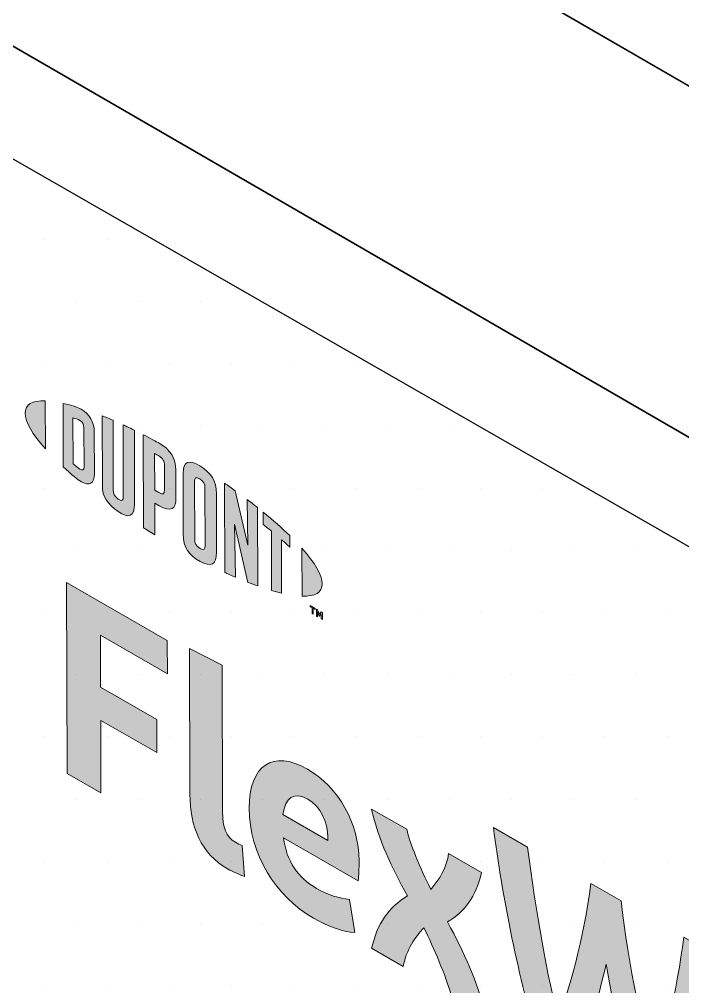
# Model space of a CAD drawing. Header units: inches. Extents: x -26 to 76, y -16 to 22.
# Drawn here: x 63.3679 to 63.5678, y 6.7787 to 7.0702 of the extents above; entities that cross this region are included whole.
import ezdxf

# ---------------------------------------------------------------- set-up
doc = ezdxf.new("R2010")
doc.units = ezdxf.units.IN
doc.header["$MEASUREMENT"] = 0
for name, color, linetype, lineweight in [('.ATI-HATCH', 7, 'Continuous', 0), ('G-ANNO-TTLB', 7, 'Continuous', 0), ('LOGOS', 7, 'Continuous', 0), ('T', 7, 'Continuous', 0), ('TYVEK', 7, 'Continuous', 0)]:
    doc.layers.add(name, color=color, linetype=linetype, lineweight=lineweight)

# ---------------------------------------------------------------- blocks, each defined once
blk = doc.blocks.new('Block_306')
at = {"layer": 'LOGOS', "true_color": 0x000000, "transparency": 33554687}
h = blk.add_hatch(color=18, dxfattribs=at)
h.dxf.hatch_style = 2
edge = h.paths.add_edge_path()
edge.add_spline(control_points=[(63.38227, 6.84297), (63.38227, 6.84297), (63.38213, 6.90048), (63.38213, 6.90048), (63.38213, 6.90048), (63.41248, 6.88306), (63.41248, 6.88306), (63.41248, 6.88306), (63.41251, 6.87303), (63.41251, 6.87303), (63.41251, 6.87303), (63.39234, 6.88461), (63.39234, 6.88461), (63.39234, 6.88461), (63.39238, 6.869), (63.39238, 6.869), (63.39238, 6.869), (63.40934, 6.85926), (63.40934, 6.85926), (63.40934, 6.85926), (63.40936, 6.84924), (63.40936, 6.84924), (63.40936, 6.84924), (63.3924, 6.85897), (63.3924, 6.85897), (63.3924, 6.85897), (63.39246, 6.83712), (63.39246, 6.83712), (63.39246, 6.83712), (63.38227, 6.84297), (63.38227, 6.84297)], knot_values=[0, 0, 0, 0, 1, 1, 1, 2, 2, 2, 3, 3, 3, 4, 4, 4, 5, 5, 5, 6, 6, 6, 7, 7, 7, 8, 8, 8, 9, 9, 9, 10, 10, 10, 10], degree=3, periodic=0)
h = blk.add_hatch(color=18, dxfattribs=at)
h.dxf.hatch_style = 2
edge = h.paths.add_edge_path()
edge.add_spline(control_points=[(63.42912, 6.83125), (63.42913, 6.82682), (63.43013, 6.82386), (63.43298, 6.82222), (63.43369, 6.82182), (63.4344, 6.82149), (63.43505, 6.82128), (63.43505, 6.82128), (63.43578, 6.81192), (63.43578, 6.81192), (63.43443, 6.81237), (63.43222, 6.81331), (63.43079, 6.81413), (63.4226, 6.81883), (63.41931, 6.82687), (63.41928, 6.83673), (63.41928, 6.83673), (63.41918, 6.88061), (63.41918, 6.88061), (63.41918, 6.88061), (63.42901, 6.87562), (63.42901, 6.87562), (63.42901, 6.87562), (63.42912, 6.83125), (63.42912, 6.83125)], knot_values=[0, 0, 0, 0, 1, 1, 1, 2, 2, 2, 3, 3, 3, 4, 4, 4, 5, 5, 5, 6, 6, 6, 7, 7, 7, 8, 8, 8, 8], degree=3, periodic=0)
h = blk.add_hatch(color=18, dxfattribs=at)
h.dxf.hatch_style = 2
edge = h.paths.add_edge_path()
edge.add_spline(control_points=[(63.44733, 6.83056), (63.44733, 6.83056), (63.46087, 6.82279), (63.46087, 6.82279), (63.46087, 6.82279), (63.46087, 6.82377), (63.46087, 6.82377), (63.46086, 6.82837), (63.45871, 6.83297), (63.45479, 6.83522), (63.45066, 6.83759), (63.44796, 6.83578), (63.44733, 6.83056)], knot_values=[0, 0, 0, 0, 1, 1, 1, 2, 2, 2, 3, 3, 3, 4, 4, 4, 4], degree=3, periodic=0)
edge = h.paths.add_edge_path()
edge.add_spline(control_points=[(63.46898, 6.79499), (63.46585, 6.79515), (63.46122, 6.79666), (63.45652, 6.79936), (63.44504, 6.80595), (63.43719, 6.81882), (63.43715, 6.83246), (63.43712, 6.84553), (63.4443, 6.85027), (63.45477, 6.84426), (63.4641, 6.8389), (63.47025, 6.82774), (63.47028, 6.81673), (63.47028, 6.81426), (63.47015, 6.81221), (63.47001, 6.81065), (63.47001, 6.81065), (63.44749, 6.82357), (63.44749, 6.82357), (63.44843, 6.81647), (63.45179, 6.81159), (63.45749, 6.80832), (63.46098, 6.80631), (63.46433, 6.80529), (63.46739, 6.80501), (63.46739, 6.80501), (63.46898, 6.79499), (63.46898, 6.79499)], knot_values=[0, 0, 0, 0, 1, 1, 1, 2, 2, 2, 3, 3, 3, 4, 4, 4, 5, 5, 5, 6, 6, 6, 7, 7, 7, 8, 8, 8, 9, 9, 9, 9], degree=3, periodic=0)
h = blk.add_hatch(color=18, dxfattribs=at)
h.dxf.hatch_style = 2
edge = h.paths.add_edge_path()
edge.add_spline(control_points=[(63.48482, 6.80608), (63.48003, 6.8149), (63.47624, 6.82274), (63.47401, 6.83223), (63.47401, 6.83223), (63.48463, 6.82613), (63.48463, 6.82613), (63.48556, 6.8219), (63.48871, 6.81451), (63.49186, 6.80803), (63.49448, 6.81104), (63.49675, 6.81458), (63.49724, 6.81889), (63.49724, 6.81889), (63.50721, 6.81316), (63.50721, 6.81316), (63.50538, 6.80568), (63.50226, 6.80148), (63.49693, 6.79823), (63.50208, 6.78863), (63.50558, 6.78087), (63.50853, 6.77048), (63.50853, 6.77048), (63.49791, 6.77658), (63.49791, 6.77658), (63.4964, 6.78204), (63.49283, 6.79025), (63.48982, 6.79648), (63.48712, 6.79352), (63.48457, 6.79006), (63.48359, 6.7848), (63.48359, 6.7848), (63.47404, 6.79028), (63.47404, 6.79028), (63.4758, 6.79781), (63.47913, 6.80245), (63.48482, 6.80608)], knot_values=[0, 0, 0, 0, 1, 1, 1, 2, 2, 2, 3, 3, 3, 4, 4, 4, 5, 5, 5, 6, 6, 6, 7, 7, 7, 8, 8, 8, 9, 9, 9, 10, 10, 10, 11, 11, 11, 12, 12, 12, 12], degree=3, periodic=0)
h = blk.add_hatch(color=18, dxfattribs=at)
h.dxf.hatch_style = 2
edge = h.paths.add_edge_path()
edge.add_spline(control_points=[(63.56817, 6.79368), (63.56817, 6.79368), (63.57857, 6.7877), (63.57857, 6.7877), (63.57591, 6.77011), (63.57126, 6.75022), (63.56524, 6.73792), (63.56524, 6.73792), (63.55406, 6.74434), (63.55406, 6.74434), (63.55054, 6.75662), (63.54738, 6.7705), (63.54471, 6.78548), (63.54203, 6.77356), (63.539, 6.76325), (63.53546, 6.75502), (63.53546, 6.75502), (63.52427, 6.76144), (63.52427, 6.76144), (63.51853, 6.78049), (63.51342, 6.80599), (63.51074, 6.82665), (63.51074, 6.82665), (63.52107, 6.82071), (63.52107, 6.82071), (63.52332, 6.80211), (63.52736, 6.78035), (63.5303, 6.76906), (63.53334, 6.77691), (63.53807, 6.79307), (63.54009, 6.80979), (63.54009, 6.80979), (63.54922, 6.80456), (63.54922, 6.80456), (63.5514, 6.78542), (63.55607, 6.76386), (63.55923, 6.75245), (63.56206, 6.76043), (63.56607, 6.77757), (63.56817, 6.79368)], knot_values=[0, 0, 0, 0, 1, 1, 1, 2, 2, 2, 3, 3, 3, 4, 4, 4, 5, 5, 5, 6, 6, 6, 7, 7, 7, 8, 8, 8, 9, 9, 9, 10, 10, 10, 11, 11, 11, 12, 12, 12, 13, 13, 13, 13], degree=3, periodic=0)
at = {"layer": 'LOGOS'}
for points, knots in [([(63.38227, 6.84297), (63.38227, 6.84297), (63.38213, 6.90048), (63.38213, 6.90048), (63.38213, 6.90048), (63.41248, 6.88306), (63.41248, 6.88306), (63.41248, 6.88306), (63.41251, 6.87303), (63.41251, 6.87303), (63.41251, 6.87303), (63.39234, 6.88461), (63.39234, 6.88461), (63.39234, 6.88461), (63.39238, 6.869), (63.39238, 6.869), (63.39238, 6.869), (63.40934, 6.85926), (63.40934, 6.85926), (63.40934, 6.85926), (63.40936, 6.84924), (63.40936, 6.84924), (63.40936, 6.84924), (63.3924, 6.85897), (63.3924, 6.85897), (63.3924, 6.85897), (63.39246, 6.83712), (63.39246, 6.83712), (63.39246, 6.83712), (63.38227, 6.84297), (63.38227, 6.84297)], [0, 0, 0, 0, 1, 1, 1, 2, 2, 2, 3, 3, 3, 4, 4, 4, 5, 5, 5, 6, 6, 6, 7, 7, 7, 8, 8, 8, 9, 9, 9, 10, 10, 10, 10]), ([(63.42912, 6.83125), (63.42913, 6.82682), (63.43013, 6.82386), (63.43298, 6.82222), (63.43369, 6.82182), (63.4344, 6.82149), (63.43505, 6.82128), (63.43505, 6.82128), (63.43578, 6.81192), (63.43578, 6.81192), (63.43443, 6.81237), (63.43222, 6.81331), (63.43079, 6.81413), (63.4226, 6.81883), (63.41931, 6.82687), (63.41928, 6.83673), (63.41928, 6.83673), (63.41918, 6.88061), (63.41918, 6.88061), (63.41918, 6.88061), (63.42901, 6.87562), (63.42901, 6.87562), (63.42901, 6.87562), (63.42912, 6.83125), (63.42912, 6.83125)], [0, 0, 0, 0, 1, 1, 1, 2, 2, 2, 3, 3, 3, 4, 4, 4, 5, 5, 5, 6, 6, 6, 7, 7, 7, 8, 8, 8, 8]), ([(63.46898, 6.79499), (63.46585, 6.79515), (63.46122, 6.79666), (63.45652, 6.79936), (63.44504, 6.80595), (63.43719, 6.81882), (63.43715, 6.83246), (63.43712, 6.84553), (63.4443, 6.85027), (63.45477, 6.84426), (63.4641, 6.8389), (63.47025, 6.82774), (63.47028, 6.81673), (63.47028, 6.81426), (63.47015, 6.81221), (63.47001, 6.81065), (63.47001, 6.81065), (63.44749, 6.82357), (63.44749, 6.82357), (63.44843, 6.81647), (63.45179, 6.81159), (63.45749, 6.80832), (63.46098, 6.80631), (63.46433, 6.80529), (63.46739, 6.80501), (63.46739, 6.80501), (63.46898, 6.79499), (63.46898, 6.79499)], [0, 0, 0, 0, 1, 1, 1, 2, 2, 2, 3, 3, 3, 4, 4, 4, 5, 5, 5, 6, 6, 6, 7, 7, 7, 8, 8, 8, 9, 9, 9, 9]), ([(63.44733, 6.83056), (63.44733, 6.83056), (63.46087, 6.82279), (63.46087, 6.82279), (63.46087, 6.82279), (63.46087, 6.82377), (63.46087, 6.82377), (63.46086, 6.82837), (63.45871, 6.83297), (63.45479, 6.83522), (63.45066, 6.83759), (63.44796, 6.83578), (63.44733, 6.83056)], [0, 0, 0, 0, 1, 1, 1, 2, 2, 2, 3, 3, 3, 4, 4, 4, 4]), ([(63.48482, 6.80608), (63.48003, 6.8149), (63.47624, 6.82274), (63.47401, 6.83223), (63.47401, 6.83223), (63.48463, 6.82613), (63.48463, 6.82613), (63.48556, 6.8219), (63.48871, 6.81451), (63.49186, 6.80803), (63.49448, 6.81104), (63.49675, 6.81458), (63.49724, 6.81889), (63.49724, 6.81889), (63.50721, 6.81316), (63.50721, 6.81316), (63.50538, 6.80568), (63.50226, 6.80148), (63.49693, 6.79823), (63.50208, 6.78863), (63.50558, 6.78087), (63.50853, 6.77048), (63.50853, 6.77048), (63.49791, 6.77658), (63.49791, 6.77658), (63.4964, 6.78204), (63.49283, 6.79025), (63.48982, 6.79648), (63.48712, 6.79352), (63.48457, 6.79006), (63.48359, 6.7848), (63.48359, 6.7848), (63.47404, 6.79028), (63.47404, 6.79028), (63.4758, 6.79781), (63.47913, 6.80245), (63.48482, 6.80608)], [0, 0, 0, 0, 1, 1, 1, 2, 2, 2, 3, 3, 3, 4, 4, 4, 5, 5, 5, 6, 6, 6, 7, 7, 7, 8, 8, 8, 9, 9, 9, 10, 10, 10, 11, 11, 11, 12, 12, 12, 12]), ([(63.56817, 6.79368), (63.56817, 6.79368), (63.57857, 6.7877), (63.57857, 6.7877), (63.57591, 6.77011), (63.57126, 6.75022), (63.56524, 6.73792), (63.56524, 6.73792), (63.55406, 6.74434), (63.55406, 6.74434), (63.55054, 6.75662), (63.54738, 6.7705), (63.54471, 6.78548), (63.54203, 6.77356), (63.539, 6.76325), (63.53546, 6.75502), (63.53546, 6.75502), (63.52427, 6.76144), (63.52427, 6.76144), (63.51853, 6.78049), (63.51342, 6.80599), (63.51074, 6.82665), (63.51074, 6.82665), (63.52107, 6.82071), (63.52107, 6.82071), (63.52332, 6.80211), (63.52736, 6.78035), (63.5303, 6.76906), (63.53334, 6.77691), (63.53807, 6.79307), (63.54009, 6.80979), (63.54009, 6.80979), (63.54922, 6.80456), (63.54922, 6.80456), (63.5514, 6.78542), (63.55607, 6.76386), (63.55923, 6.75245), (63.56206, 6.76043), (63.56607, 6.77757), (63.56817, 6.79368)], [0, 0, 0, 0, 1, 1, 1, 2, 2, 2, 3, 3, 3, 4, 4, 4, 5, 5, 5, 6, 6, 6, 7, 7, 7, 8, 8, 8, 9, 9, 9, 10, 10, 10, 11, 11, 11, 12, 12, 12, 13, 13, 13, 13])]:
    blk.add_open_spline(points, degree=3, knots=knots, dxfattribs=at)
blk = doc.blocks.new('Block_307')
at = {"layer": 'LOGOS', "true_color": 0x000000, "transparency": 33554687}
h = blk.add_hatch(color=18, dxfattribs=at)
h.dxf.hatch_style = 2
edge = h.paths.add_edge_path()
edge.add_spline(control_points=[(63.3696, 6.95157), (63.3696, 6.94892), (63.37183, 6.94517), (63.37572, 6.94081), (63.37572, 6.94081), (63.37569, 6.95525), (63.37569, 6.95525), (63.37181, 6.95537), (63.36959, 6.95419), (63.3696, 6.95157)], knot_values=[0, 0, 0, 0, 1, 1, 1, 2, 2, 2, 3, 3, 3, 3], degree=3, periodic=0)
h = blk.add_hatch(color=18, dxfattribs=at)
h.dxf.hatch_style = 2
edge = h.paths.add_edge_path()
edge.add_spline(control_points=[(63.38739, 6.93546), (63.38739, 6.93435), (63.38682, 6.93431), (63.38613, 6.93471), (63.38559, 6.93502), (63.38476, 6.93572), (63.38409, 6.93632), (63.38409, 6.93632), (63.38405, 6.95013), (63.38405, 6.95013), (63.38473, 6.94994), (63.38556, 6.94969), (63.38609, 6.94938), (63.38678, 6.94899), (63.38736, 6.94829), (63.38736, 6.94718), (63.38736, 6.94718), (63.38739, 6.93546), (63.38739, 6.93546)], knot_values=[0, 0, 0, 0, 1, 1, 1, 2, 2, 2, 3, 3, 3, 4, 4, 4, 5, 5, 5, 6, 6, 6, 6], degree=3, periodic=0)
edge = h.paths.add_edge_path()
edge.add_spline(control_points=[(63.38654, 6.95273), (63.38545, 6.95336), (63.38389, 6.95389), (63.38106, 6.9545), (63.38106, 6.9545), (63.3811, 6.93537), (63.3811, 6.93537), (63.3836, 6.93307), (63.3855, 6.93146), (63.38659, 6.93084), (63.38909, 6.92941), (63.39049, 6.93036), (63.39049, 6.93319), (63.39049, 6.93319), (63.39046, 6.9459), (63.39046, 6.9459), (63.39045, 6.94873), (63.38904, 6.9513), (63.38654, 6.95273)], knot_values=[0, 0, 0, 0, 1, 1, 1, 2, 2, 2, 3, 3, 3, 4, 4, 4, 5, 5, 5, 6, 6, 6, 6], degree=3, periodic=0)
h = blk.add_hatch(color=18, dxfattribs=at)
h.dxf.hatch_style = 2
edge = h.paths.add_edge_path()
edge.add_spline(control_points=[(63.3992, 6.92644), (63.39921, 6.92533), (63.39888, 6.92482), (63.39768, 6.92567), (63.3965, 6.92651), (63.39618, 6.92727), (63.39618, 6.92858), (63.39618, 6.92858), (63.39613, 6.94941), (63.39613, 6.94941), (63.39535, 6.94976), (63.39361, 6.95048), (63.39286, 6.95079), (63.39286, 6.95079), (63.39291, 6.92972), (63.39291, 6.92972), (63.39292, 6.92636), (63.39434, 6.92424), (63.39769, 6.92187), (63.40076, 6.91971), (63.40263, 6.92042), (63.40262, 6.92415), (63.40262, 6.92415), (63.40257, 6.9464), (63.40257, 6.9464), (63.40193, 6.94673), (63.39983, 6.94773), (63.39915, 6.94803), (63.39915, 6.94803), (63.3992, 6.92644), (63.3992, 6.92644)], knot_values=[0, 0, 0, 0, 1, 1, 1, 2, 2, 2, 3, 3, 3, 4, 4, 4, 5, 5, 5, 6, 6, 6, 7, 7, 7, 8, 8, 8, 9, 9, 9, 10, 10, 10, 10], degree=3, periodic=0)
h = blk.add_hatch(color=18, dxfattribs=at)
h.dxf.hatch_style = 2
edge = h.paths.add_edge_path()
edge.add_spline(control_points=[(63.41163, 6.92844), (63.41163, 6.92723), (63.41127, 6.92683), (63.40988, 6.92763), (63.40988, 6.92763), (63.40868, 6.92831), (63.40868, 6.92831), (63.40868, 6.92831), (63.40866, 6.93937), (63.40866, 6.93937), (63.40919, 6.9391), (63.40947, 6.93894), (63.4098, 6.93876), (63.4113, 6.9379), (63.41161, 6.93706), (63.41161, 6.93583), (63.41161, 6.93583), (63.41163, 6.92844), (63.41163, 6.92844)], knot_values=[0, 0, 0, 0, 1, 1, 1, 2, 2, 2, 3, 3, 3, 4, 4, 4, 5, 5, 5, 6, 6, 6, 6], degree=3, periodic=0)
edge = h.paths.add_edge_path()
edge.add_spline(control_points=[(63.40998, 6.94256), (63.40939, 6.9429), (63.40722, 6.94406), (63.40523, 6.94506), (63.40523, 6.94506), (63.4053, 6.91703), (63.4053, 6.91703), (63.40598, 6.9166), (63.40776, 6.91547), (63.40872, 6.91489), (63.40872, 6.91489), (63.40869, 6.92441), (63.40869, 6.92441), (63.40869, 6.92441), (63.41003, 6.92365), (63.41003, 6.92365), (63.41361, 6.92161), (63.41509, 6.9226), (63.41508, 6.92616), (63.41508, 6.92616), (63.41506, 6.93442), (63.41506, 6.93442), (63.41505, 6.93791), (63.41338, 6.94061), (63.40998, 6.94256)], knot_values=[0, 0, 0, 0, 1, 1, 1, 2, 2, 2, 3, 3, 3, 4, 4, 4, 5, 5, 5, 6, 6, 6, 7, 7, 7, 8, 8, 8, 8], degree=3, periodic=0)
h = blk.add_hatch(color=18, dxfattribs=at)
h.dxf.hatch_style = 2
edge = h.paths.add_edge_path()
edge.add_spline(control_points=[(63.42386, 6.91165), (63.42386, 6.91054), (63.42354, 6.91015), (63.42233, 6.9108), (63.42109, 6.91148), (63.42075, 6.91228), (63.42074, 6.91343), (63.42074, 6.91343), (63.4207, 6.93091), (63.4207, 6.93091), (63.4207, 6.93206), (63.42103, 6.9325), (63.42228, 6.93174), (63.42349, 6.93101), (63.42381, 6.93023), (63.42381, 6.92912), (63.42381, 6.92912), (63.42386, 6.91165), (63.42386, 6.91165)], knot_values=[0, 0, 0, 0, 1, 1, 1, 2, 2, 2, 3, 3, 3, 4, 4, 4, 5, 5, 5, 6, 6, 6, 6], degree=3, periodic=0)
edge = h.paths.add_edge_path()
edge.add_spline(control_points=[(63.42227, 6.93566), (63.4191, 6.93765), (63.41722, 6.93712), (63.41723, 6.93343), (63.41723, 6.93343), (63.41728, 6.9151), (63.41728, 6.9151), (63.41729, 6.9112), (63.419, 6.90862), (63.42234, 6.90686), (63.42561, 6.90515), (63.42732, 6.9056), (63.42731, 6.90975), (63.42731, 6.90975), (63.42726, 6.92725), (63.42726, 6.92725), (63.42725, 6.9312), (63.42571, 6.93349), (63.42227, 6.93566)], knot_values=[0, 0, 0, 0, 1, 1, 1, 2, 2, 2, 3, 3, 3, 4, 4, 4, 5, 5, 5, 6, 6, 6, 6], degree=3, periodic=0)
h = blk.add_hatch(color=18, dxfattribs=at)
h.dxf.hatch_style = 2
edge = h.paths.add_edge_path()
edge.add_spline(control_points=[(63.43677, 6.91175), (63.43677, 6.91175), (63.43294, 6.92817), (63.43294, 6.92817), (63.43191, 6.92892), (63.43067, 6.92979), (63.42971, 6.93045), (63.42971, 6.93045), (63.42977, 6.90355), (63.42977, 6.90355), (63.43045, 6.90323), (63.43217, 6.90247), (63.43306, 6.90209), (63.43306, 6.90209), (63.43275, 6.9181), (63.43275, 6.9181), (63.43275, 6.9181), (63.43679, 6.90056), (63.43679, 6.90056), (63.43765, 6.90023), (63.43889, 6.89977), (63.43971, 6.89948), (63.43971, 6.89948), (63.43965, 6.92311), (63.43965, 6.92311), (63.4388, 6.9238), (63.43725, 6.92499), (63.4365, 6.92555), (63.4365, 6.92555), (63.43677, 6.91175), (63.43677, 6.91175)], knot_values=[0, 0, 0, 0, 1, 1, 1, 2, 2, 2, 3, 3, 3, 4, 4, 4, 5, 5, 5, 6, 6, 6, 7, 7, 7, 8, 8, 8, 9, 9, 9, 10, 10, 10, 10], degree=3, periodic=0)
h = blk.add_hatch(color=18, dxfattribs=at)
h.dxf.hatch_style = 2
edge = h.paths.add_edge_path()
edge.add_spline(control_points=[(63.44135, 6.91801), (63.4422, 6.91735), (63.44303, 6.91668), (63.44384, 6.91601), (63.44384, 6.91601), (63.44389, 6.89812), (63.44389, 6.89812), (63.44463, 6.89789), (63.44602, 6.89751), (63.44694, 6.8973), (63.44694, 6.8973), (63.4469, 6.9134), (63.4469, 6.9134), (63.44779, 6.91263), (63.44863, 6.91188), (63.44939, 6.91119), (63.44939, 6.91119), (63.44939, 6.91464), (63.44939, 6.91464), (63.44697, 6.917), (63.44437, 6.91928), (63.44134, 6.92175), (63.44134, 6.92175), (63.44135, 6.91801), (63.44135, 6.91801)], knot_values=[0, 0, 0, 0, 1, 1, 1, 2, 2, 2, 3, 3, 3, 4, 4, 4, 5, 5, 5, 6, 6, 6, 7, 7, 7, 8, 8, 8, 8], degree=3, periodic=0)
h = blk.add_hatch(color=18, dxfattribs=at)
h.dxf.hatch_style = 2
edge = h.paths.add_edge_path()
edge.add_spline(control_points=[(63.45919, 6.90013), (63.4592, 6.89748), (63.45698, 6.89629), (63.4531, 6.89639), (63.4531, 6.89639), (63.45306, 6.91084), (63.45306, 6.91084), (63.45695, 6.90649), (63.45919, 6.90275), (63.45919, 6.90013)], knot_values=[0, 0, 0, 0, 1, 1, 1, 2, 2, 2, 3, 3, 3, 3], degree=3, periodic=0)
h = blk.add_hatch(color=18, dxfattribs=at)
h.dxf.hatch_style = 2
edge = h.paths.add_edge_path()
edge.add_spline(control_points=[(63.4574, 6.89248), (63.4574, 6.89248), (63.45777, 6.89227), (63.45777, 6.89227), (63.45777, 6.89227), (63.45831, 6.89097), (63.45831, 6.89097), (63.45831, 6.89097), (63.45886, 6.89164), (63.45886, 6.89164), (63.45886, 6.89164), (63.45921, 6.89144), (63.45921, 6.89144), (63.45921, 6.89144), (63.45922, 6.88936), (63.45922, 6.88936), (63.45922, 6.88936), (63.45889, 6.88955), (63.45889, 6.88955), (63.45889, 6.88955), (63.45888, 6.89103), (63.45888, 6.89103), (63.45888, 6.89103), (63.45833, 6.89035), (63.45833, 6.89035), (63.45833, 6.89035), (63.45829, 6.89037), (63.45829, 6.89037), (63.45829, 6.89037), (63.45773, 6.89169), (63.45773, 6.89169), (63.45773, 6.89169), (63.45774, 6.89021), (63.45774, 6.89021), (63.45774, 6.89021), (63.4574, 6.8904), (63.4574, 6.8904), (63.4574, 6.8904), (63.4574, 6.89248), (63.4574, 6.89248)], knot_values=[0, 0, 0, 0, 1, 1, 1, 2, 2, 2, 3, 3, 3, 4, 4, 4, 5, 5, 5, 6, 6, 6, 7, 7, 7, 8, 8, 8, 9, 9, 9, 10, 10, 10, 11, 11, 11, 12, 12, 12, 13, 13, 13, 13], degree=3, periodic=0)
edge = h.paths.add_edge_path()
edge.add_spline(control_points=[(63.45611, 6.89286), (63.45611, 6.89286), (63.45555, 6.89318), (63.45555, 6.89318), (63.45555, 6.89318), (63.45555, 6.89354), (63.45555, 6.89354), (63.45555, 6.89354), (63.45701, 6.8927), (63.45701, 6.8927), (63.45701, 6.8927), (63.45701, 6.89234), (63.45701, 6.89234), (63.45701, 6.89234), (63.45646, 6.89266), (63.45646, 6.89266), (63.45646, 6.89266), (63.45646, 6.89094), (63.45646, 6.89094), (63.45646, 6.89094), (63.45611, 6.89114), (63.45611, 6.89114), (63.45611, 6.89114), (63.45611, 6.89286), (63.45611, 6.89286)], knot_values=[0, 0, 0, 0, 1, 1, 1, 2, 2, 2, 3, 3, 3, 4, 4, 4, 5, 5, 5, 6, 6, 6, 7, 7, 7, 8, 8, 8, 8], degree=3, periodic=0)
at = {"layer": 'LOGOS'}
for points, knots in [([(63.3696, 6.95157), (63.3696, 6.94892), (63.37183, 6.94517), (63.37572, 6.94081), (63.37572, 6.94081), (63.37569, 6.95525), (63.37569, 6.95525), (63.37181, 6.95537), (63.36959, 6.95419), (63.3696, 6.95157)], [0, 0, 0, 0, 1, 1, 1, 2, 2, 2, 3, 3, 3, 3]), ([(63.38654, 6.95273), (63.38545, 6.95336), (63.38389, 6.95389), (63.38106, 6.9545), (63.38106, 6.9545), (63.3811, 6.93537), (63.3811, 6.93537), (63.3836, 6.93307), (63.3855, 6.93146), (63.38659, 6.93084), (63.38909, 6.92941), (63.39049, 6.93036), (63.39049, 6.93319), (63.39049, 6.93319), (63.39046, 6.9459), (63.39046, 6.9459), (63.39045, 6.94873), (63.38904, 6.9513), (63.38654, 6.95273)], [0, 0, 0, 0, 1, 1, 1, 2, 2, 2, 3, 3, 3, 4, 4, 4, 5, 5, 5, 6, 6, 6, 6]), ([(63.38739, 6.93546), (63.38739, 6.93435), (63.38682, 6.93431), (63.38613, 6.93471), (63.38559, 6.93502), (63.38476, 6.93572), (63.38409, 6.93632), (63.38409, 6.93632), (63.38405, 6.95013), (63.38405, 6.95013), (63.38473, 6.94994), (63.38556, 6.94969), (63.38609, 6.94938), (63.38678, 6.94899), (63.38736, 6.94829), (63.38736, 6.94718), (63.38736, 6.94718), (63.38739, 6.93546), (63.38739, 6.93546)], [0, 0, 0, 0, 1, 1, 1, 2, 2, 2, 3, 3, 3, 4, 4, 4, 5, 5, 5, 6, 6, 6, 6]), ([(63.3992, 6.92644), (63.39921, 6.92533), (63.39888, 6.92482), (63.39768, 6.92567), (63.3965, 6.92651), (63.39618, 6.92727), (63.39618, 6.92858), (63.39618, 6.92858), (63.39613, 6.94941), (63.39613, 6.94941), (63.39535, 6.94976), (63.39361, 6.95048), (63.39286, 6.95079), (63.39286, 6.95079), (63.39291, 6.92972), (63.39291, 6.92972), (63.39292, 6.92636), (63.39434, 6.92424), (63.39769, 6.92187), (63.40076, 6.91971), (63.40263, 6.92042), (63.40262, 6.92415), (63.40262, 6.92415), (63.40257, 6.9464), (63.40257, 6.9464), (63.40193, 6.94673), (63.39983, 6.94773), (63.39915, 6.94803), (63.39915, 6.94803), (63.3992, 6.92644), (63.3992, 6.92644)], [0, 0, 0, 0, 1, 1, 1, 2, 2, 2, 3, 3, 3, 4, 4, 4, 5, 5, 5, 6, 6, 6, 7, 7, 7, 8, 8, 8, 9, 9, 9, 10, 10, 10, 10]), ([(63.40998, 6.94256), (63.40939, 6.9429), (63.40722, 6.94406), (63.40523, 6.94506), (63.40523, 6.94506), (63.4053, 6.91703), (63.4053, 6.91703), (63.40598, 6.9166), (63.40776, 6.91547), (63.40872, 6.91489), (63.40872, 6.91489), (63.40869, 6.92441), (63.40869, 6.92441), (63.40869, 6.92441), (63.41003, 6.92365), (63.41003, 6.92365), (63.41361, 6.92161), (63.41509, 6.9226), (63.41508, 6.92616), (63.41508, 6.92616), (63.41506, 6.93442), (63.41506, 6.93442), (63.41505, 6.93791), (63.41338, 6.94061), (63.40998, 6.94256)], [0, 0, 0, 0, 1, 1, 1, 2, 2, 2, 3, 3, 3, 4, 4, 4, 5, 5, 5, 6, 6, 6, 7, 7, 7, 8, 8, 8, 8]), ([(63.41163, 6.92844), (63.41163, 6.92723), (63.41127, 6.92683), (63.40988, 6.92763), (63.40988, 6.92763), (63.40868, 6.92831), (63.40868, 6.92831), (63.40868, 6.92831), (63.40866, 6.93937), (63.40866, 6.93937), (63.40919, 6.9391), (63.40947, 6.93894), (63.4098, 6.93876), (63.4113, 6.9379), (63.41161, 6.93706), (63.41161, 6.93583), (63.41161, 6.93583), (63.41163, 6.92844), (63.41163, 6.92844)], [0, 0, 0, 0, 1, 1, 1, 2, 2, 2, 3, 3, 3, 4, 4, 4, 5, 5, 5, 6, 6, 6, 6]), ([(63.42227, 6.93566), (63.4191, 6.93765), (63.41722, 6.93712), (63.41723, 6.93343), (63.41723, 6.93343), (63.41728, 6.9151), (63.41728, 6.9151), (63.41729, 6.9112), (63.419, 6.90862), (63.42234, 6.90686), (63.42561, 6.90515), (63.42732, 6.9056), (63.42731, 6.90975), (63.42731, 6.90975), (63.42726, 6.92725), (63.42726, 6.92725), (63.42725, 6.9312), (63.42571, 6.93349), (63.42227, 6.93566)], [0, 0, 0, 0, 1, 1, 1, 2, 2, 2, 3, 3, 3, 4, 4, 4, 5, 5, 5, 6, 6, 6, 6]), ([(63.42386, 6.91165), (63.42386, 6.91054), (63.42354, 6.91015), (63.42233, 6.9108), (63.42109, 6.91148), (63.42075, 6.91228), (63.42074, 6.91343), (63.42074, 6.91343), (63.4207, 6.93091), (63.4207, 6.93091), (63.4207, 6.93206), (63.42103, 6.9325), (63.42228, 6.93174), (63.42349, 6.93101), (63.42381, 6.93023), (63.42381, 6.92912), (63.42381, 6.92912), (63.42386, 6.91165), (63.42386, 6.91165)], [0, 0, 0, 0, 1, 1, 1, 2, 2, 2, 3, 3, 3, 4, 4, 4, 5, 5, 5, 6, 6, 6, 6]), ([(63.43677, 6.91175), (63.43677, 6.91175), (63.43294, 6.92817), (63.43294, 6.92817), (63.43191, 6.92892), (63.43067, 6.92979), (63.42971, 6.93045), (63.42971, 6.93045), (63.42977, 6.90355), (63.42977, 6.90355), (63.43045, 6.90323), (63.43217, 6.90247), (63.43306, 6.90209), (63.43306, 6.90209), (63.43275, 6.9181), (63.43275, 6.9181), (63.43275, 6.9181), (63.43679, 6.90056), (63.43679, 6.90056), (63.43765, 6.90023), (63.43889, 6.89977), (63.43971, 6.89948), (63.43971, 6.89948), (63.43965, 6.92311), (63.43965, 6.92311), (63.4388, 6.9238), (63.43725, 6.92499), (63.4365, 6.92555), (63.4365, 6.92555), (63.43677, 6.91175), (63.43677, 6.91175)], [0, 0, 0, 0, 1, 1, 1, 2, 2, 2, 3, 3, 3, 4, 4, 4, 5, 5, 5, 6, 6, 6, 7, 7, 7, 8, 8, 8, 9, 9, 9, 10, 10, 10, 10]), ([(63.44135, 6.91801), (63.4422, 6.91735), (63.44303, 6.91668), (63.44384, 6.91601), (63.44384, 6.91601), (63.44389, 6.89812), (63.44389, 6.89812), (63.44463, 6.89789), (63.44602, 6.89751), (63.44694, 6.8973), (63.44694, 6.8973), (63.4469, 6.9134), (63.4469, 6.9134), (63.44779, 6.91263), (63.44863, 6.91188), (63.44939, 6.91119), (63.44939, 6.91119), (63.44939, 6.91464), (63.44939, 6.91464), (63.44697, 6.917), (63.44437, 6.91928), (63.44134, 6.92175), (63.44134, 6.92175), (63.44135, 6.91801), (63.44135, 6.91801)], [0, 0, 0, 0, 1, 1, 1, 2, 2, 2, 3, 3, 3, 4, 4, 4, 5, 5, 5, 6, 6, 6, 7, 7, 7, 8, 8, 8, 8]), ([(63.45919, 6.90013), (63.4592, 6.89748), (63.45698, 6.89629), (63.4531, 6.89639), (63.4531, 6.89639), (63.45306, 6.91084), (63.45306, 6.91084), (63.45695, 6.90649), (63.45919, 6.90275), (63.45919, 6.90013)], [0, 0, 0, 0, 1, 1, 1, 2, 2, 2, 3, 3, 3, 3]), ([(63.45611, 6.89286), (63.45611, 6.89286), (63.45555, 6.89318), (63.45555, 6.89318), (63.45555, 6.89318), (63.45555, 6.89354), (63.45555, 6.89354), (63.45555, 6.89354), (63.45701, 6.8927), (63.45701, 6.8927), (63.45701, 6.8927), (63.45701, 6.89234), (63.45701, 6.89234), (63.45701, 6.89234), (63.45646, 6.89266), (63.45646, 6.89266), (63.45646, 6.89266), (63.45646, 6.89094), (63.45646, 6.89094), (63.45646, 6.89094), (63.45611, 6.89114), (63.45611, 6.89114), (63.45611, 6.89114), (63.45611, 6.89286), (63.45611, 6.89286)], [0, 0, 0, 0, 1, 1, 1, 2, 2, 2, 3, 3, 3, 4, 4, 4, 5, 5, 5, 6, 6, 6, 7, 7, 7, 8, 8, 8, 8]), ([(63.4574, 6.89248), (63.4574, 6.89248), (63.45777, 6.89227), (63.45777, 6.89227), (63.45777, 6.89227), (63.45831, 6.89097), (63.45831, 6.89097), (63.45831, 6.89097), (63.45886, 6.89164), (63.45886, 6.89164), (63.45886, 6.89164), (63.45921, 6.89144), (63.45921, 6.89144), (63.45921, 6.89144), (63.45922, 6.88936), (63.45922, 6.88936), (63.45922, 6.88936), (63.45889, 6.88955), (63.45889, 6.88955), (63.45889, 6.88955), (63.45888, 6.89103), (63.45888, 6.89103), (63.45888, 6.89103), (63.45833, 6.89035), (63.45833, 6.89035), (63.45833, 6.89035), (63.45829, 6.89037), (63.45829, 6.89037), (63.45829, 6.89037), (63.45773, 6.89169), (63.45773, 6.89169), (63.45773, 6.89169), (63.45774, 6.89021), (63.45774, 6.89021), (63.45774, 6.89021), (63.4574, 6.8904), (63.4574, 6.8904), (63.4574, 6.8904), (63.4574, 6.89248), (63.4574, 6.89248)], [0, 0, 0, 0, 1, 1, 1, 2, 2, 2, 3, 3, 3, 4, 4, 4, 5, 5, 5, 6, 6, 6, 7, 7, 7, 8, 8, 8, 9, 9, 9, 10, 10, 10, 11, 11, 11, 12, 12, 12, 13, 13, 13, 13])]:
    blk.add_open_spline(points, degree=3, knots=knots, dxfattribs=at)
blk = doc.blocks.new('Block_305')
at = {"layer": 'LOGOS'}
for name in ['Block_307', 'Block_306']:
    blk.add_blockref(name, (0, 0), dxfattribs=at)
blk = doc.blocks.new('Block_342')
at = {"layer": '.ATI-HATCH'}
blk.add_lwpolyline([(63.3434, 7.04103), (63.3434, 6.77848), (64.49111, 6.11455), (64.49111, 6.38302)], close=True, dxfattribs=at)
at = {"layer": '.ATI-HATCH', "color": 8, "lineweight": 0, "true_color": 0x808080}
for points in [[(63.37555, 7.00402), (63.37555, 7.00402), (63.37555, 7.00402), (63.37555, 7.00402)], [(63.39431, 7.00402), (63.39431, 7.00402), (63.39431, 7.00402), (63.39431, 7.00402)], [(63.38493, 6.98526), (63.38493, 6.98526), (63.38493, 6.98526), (63.38493, 6.98526)], [(63.40369, 6.98526), (63.40369, 6.98526), (63.40369, 6.98526), (63.40369, 6.98526)], [(63.42244, 6.98526), (63.42244, 6.98526), (63.42244, 6.98526), (63.42244, 6.98526)], [(63.37555, 6.96651), (63.37555, 6.96651), (63.37555, 6.96651), (63.37555, 6.96651)], [(63.39431, 6.96651), (63.39431, 6.96651), (63.39431, 6.96651), (63.39431, 6.96651)], [(63.41306, 6.96651), (63.41306, 6.96651), (63.41306, 6.96651), (63.41306, 6.96651)], [(63.43182, 6.96651), (63.43182, 6.96651), (63.43182, 6.96651), (63.43182, 6.96651)], [(63.45058, 6.96651), (63.45058, 6.96651), (63.45058, 6.96651), (63.45058, 6.96651)], [(63.46933, 6.96651), (63.46933, 6.96651), (63.46933, 6.96651), (63.46933, 6.96651)], [(63.38493, 6.94775), (63.38493, 6.94775), (63.38493, 6.94775), (63.38493, 6.94775)], [(63.40369, 6.94775), (63.40369, 6.94775), (63.40369, 6.94775), (63.40369, 6.94775)], [(63.42244, 6.94775), (63.42244, 6.94775), (63.42244, 6.94775), (63.42244, 6.94775)], [(63.4412, 6.94775), (63.4412, 6.94775), (63.4412, 6.94775), (63.4412, 6.94775)], [(63.45995, 6.94775), (63.45995, 6.94775), (63.45995, 6.94775), (63.45995, 6.94775)], [(63.47871, 6.94775), (63.47871, 6.94775), (63.47871, 6.94775), (63.47871, 6.94775)], [(63.49746, 6.94775), (63.49746, 6.94775), (63.49746, 6.94775), (63.49746, 6.94775)], [(63.37555, 6.92899), (63.37555, 6.92899), (63.37555, 6.92899), (63.37555, 6.92899)], [(63.39431, 6.92899), (63.39431, 6.92899), (63.39431, 6.92899), (63.39431, 6.92899)], [(63.41306, 6.92899), (63.41306, 6.92899), (63.41306, 6.92899), (63.41306, 6.92899)], [(63.43182, 6.92899), (63.43182, 6.92899), (63.43182, 6.92899), (63.43182, 6.92899)], [(63.45058, 6.92899), (63.45058, 6.92899), (63.45058, 6.92899), (63.45058, 6.92899)], [(63.46933, 6.92899), (63.46933, 6.92899), (63.46933, 6.92899), (63.46933, 6.92899)], [(63.48809, 6.92899), (63.48809, 6.92899), (63.48809, 6.92899), (63.48809, 6.92899)], [(63.50684, 6.92899), (63.50684, 6.92899), (63.50684, 6.92899), (63.50684, 6.92899)], [(63.5256, 6.92899), (63.5256, 6.92899), (63.5256, 6.92899), (63.5256, 6.92899)], [(63.38493, 6.91024), (63.38493, 6.91024), (63.38493, 6.91024), (63.38493, 6.91024)], [(63.40369, 6.91024), (63.40369, 6.91024), (63.40369, 6.91024), (63.40369, 6.91024)], [(63.42244, 6.91024), (63.42244, 6.91024), (63.42244, 6.91024), (63.42244, 6.91024)], [(63.4412, 6.91024), (63.4412, 6.91024), (63.4412, 6.91024), (63.4412, 6.91024)], [(63.45995, 6.91024), (63.45995, 6.91024), (63.45995, 6.91024), (63.45995, 6.91024)], [(63.47871, 6.91024), (63.47871, 6.91024), (63.47871, 6.91024), (63.47871, 6.91024)], [(63.49746, 6.91024), (63.49746, 6.91024), (63.49746, 6.91024), (63.49746, 6.91024)], [(63.51622, 6.91024), (63.51622, 6.91024), (63.51622, 6.91024), (63.51622, 6.91024)], [(63.53498, 6.91024), (63.53498, 6.91024), (63.53498, 6.91024), (63.53498, 6.91024)], [(63.55373, 6.91024), (63.55373, 6.91024), (63.55373, 6.91024), (63.55373, 6.91024)], [(63.37555, 6.89148), (63.37555, 6.89148), (63.37555, 6.89148), (63.37555, 6.89148)], [(63.39431, 6.89148), (63.39431, 6.89148), (63.39431, 6.89148), (63.39431, 6.89148)], [(63.41306, 6.89148), (63.41306, 6.89148), (63.41306, 6.89148), (63.41306, 6.89148)], [(63.43182, 6.89148), (63.43182, 6.89148), (63.43182, 6.89148), (63.43182, 6.89148)], [(63.45058, 6.89148), (63.45058, 6.89148), (63.45058, 6.89148), (63.45058, 6.89148)], [(63.46933, 6.89148), (63.46933, 6.89148), (63.46933, 6.89148), (63.46933, 6.89148)], [(63.48809, 6.89148), (63.48809, 6.89148), (63.48809, 6.89148), (63.48809, 6.89148)], [(63.50684, 6.89148), (63.50684, 6.89148), (63.50684, 6.89148), (63.50684, 6.89148)], [(63.5256, 6.89148), (63.5256, 6.89148), (63.5256, 6.89148), (63.5256, 6.89148)], [(63.54435, 6.89148), (63.54435, 6.89148), (63.54435, 6.89148), (63.54435, 6.89148)], [(63.56311, 6.89148), (63.56311, 6.89148), (63.56311, 6.89148), (63.56311, 6.89148)], [(63.38493, 6.87273), (63.38493, 6.87273), (63.38493, 6.87273), (63.38493, 6.87273)], [(63.40369, 6.87273), (63.40369, 6.87273), (63.40369, 6.87273), (63.40369, 6.87273)], [(63.42244, 6.87273), (63.42244, 6.87273), (63.42244, 6.87273), (63.42244, 6.87273)], [(63.4412, 6.87273), (63.4412, 6.87273), (63.4412, 6.87273), (63.4412, 6.87273)], [(63.45995, 6.87273), (63.45995, 6.87273), (63.45995, 6.87273), (63.45995, 6.87273)], [(63.47871, 6.87273), (63.47871, 6.87273), (63.47871, 6.87273), (63.47871, 6.87273)], [(63.49746, 6.87273), (63.49746, 6.87273), (63.49746, 6.87273), (63.49746, 6.87273)], [(63.51622, 6.87273), (63.51622, 6.87273), (63.51622, 6.87273), (63.51622, 6.87273)], [(63.53498, 6.87273), (63.53498, 6.87273), (63.53498, 6.87273), (63.53498, 6.87273)], [(63.55373, 6.87273), (63.55373, 6.87273), (63.55373, 6.87273), (63.55373, 6.87273)], [(63.37555, 6.85397), (63.37555, 6.85397), (63.37555, 6.85397), (63.37555, 6.85397)], [(63.39431, 6.85397), (63.39431, 6.85397), (63.39431, 6.85397), (63.39431, 6.85397)], [(63.41306, 6.85397), (63.41306, 6.85397), (63.41306, 6.85397), (63.41306, 6.85397)], [(63.43182, 6.85397), (63.43182, 6.85397), (63.43182, 6.85397), (63.43182, 6.85397)], [(63.45058, 6.85397), (63.45058, 6.85397), (63.45058, 6.85397), (63.45058, 6.85397)], [(63.46933, 6.85397), (63.46933, 6.85397), (63.46933, 6.85397), (63.46933, 6.85397)], [(63.48809, 6.85397), (63.48809, 6.85397), (63.48809, 6.85397), (63.48809, 6.85397)], [(63.50684, 6.85397), (63.50684, 6.85397), (63.50684, 6.85397), (63.50684, 6.85397)], [(63.5256, 6.85397), (63.5256, 6.85397), (63.5256, 6.85397), (63.5256, 6.85397)], [(63.54435, 6.85397), (63.54435, 6.85397), (63.54435, 6.85397), (63.54435, 6.85397)], [(63.56311, 6.85397), (63.56311, 6.85397), (63.56311, 6.85397), (63.56311, 6.85397)], [(63.38493, 6.83522), (63.38493, 6.83522), (63.38493, 6.83522), (63.38493, 6.83522)], [(63.40369, 6.83522), (63.40369, 6.83522), (63.40369, 6.83522), (63.40369, 6.83522)], [(63.42244, 6.83522), (63.42244, 6.83522), (63.42244, 6.83522), (63.42244, 6.83522)], [(63.4412, 6.83522), (63.4412, 6.83522), (63.4412, 6.83522), (63.4412, 6.83522)], [(63.45995, 6.83522), (63.45995, 6.83522), (63.45995, 6.83522), (63.45995, 6.83522)], [(63.47871, 6.83522), (63.47871, 6.83522), (63.47871, 6.83522), (63.47871, 6.83522)], [(63.49746, 6.83522), (63.49746, 6.83522), (63.49746, 6.83522), (63.49746, 6.83522)], [(63.51622, 6.83522), (63.51622, 6.83522), (63.51622, 6.83522), (63.51622, 6.83522)], [(63.53498, 6.83522), (63.53498, 6.83522), (63.53498, 6.83522), (63.53498, 6.83522)], [(63.55373, 6.83522), (63.55373, 6.83522), (63.55373, 6.83522), (63.55373, 6.83522)], [(63.37555, 6.81646), (63.37555, 6.81646), (63.37555, 6.81646), (63.37555, 6.81646)], [(63.39431, 6.81646), (63.39431, 6.81646), (63.39431, 6.81646), (63.39431, 6.81646)], [(63.41306, 6.81646), (63.41306, 6.81646), (63.41306, 6.81646), (63.41306, 6.81646)], [(63.43182, 6.81646), (63.43182, 6.81646), (63.43182, 6.81646), (63.43182, 6.81646)], [(63.45058, 6.81646), (63.45058, 6.81646), (63.45058, 6.81646), (63.45058, 6.81646)], [(63.46933, 6.81646), (63.46933, 6.81646), (63.46933, 6.81646), (63.46933, 6.81646)], [(63.48809, 6.81646), (63.48809, 6.81646), (63.48809, 6.81646), (63.48809, 6.81646)], [(63.50684, 6.81646), (63.50684, 6.81646), (63.50684, 6.81646), (63.50684, 6.81646)], [(63.5256, 6.81646), (63.5256, 6.81646), (63.5256, 6.81646), (63.5256, 6.81646)], [(63.54435, 6.81646), (63.54435, 6.81646), (63.54435, 6.81646), (63.54435, 6.81646)], [(63.56311, 6.81646), (63.56311, 6.81646), (63.56311, 6.81646), (63.56311, 6.81646)], [(63.38493, 6.79771), (63.38493, 6.79771), (63.38493, 6.79771), (63.38493, 6.79771)], [(63.40369, 6.79771), (63.40369, 6.79771), (63.40369, 6.79771), (63.40369, 6.79771)], [(63.42244, 6.79771), (63.42244, 6.79771), (63.42244, 6.79771), (63.42244, 6.79771)], [(63.4412, 6.79771), (63.4412, 6.79771), (63.4412, 6.79771), (63.4412, 6.79771)], [(63.45995, 6.79771), (63.45995, 6.79771), (63.45995, 6.79771), (63.45995, 6.79771)], [(63.47871, 6.79771), (63.47871, 6.79771), (63.47871, 6.79771), (63.47871, 6.79771)], [(63.49746, 6.79771), (63.49746, 6.79771), (63.49746, 6.79771), (63.49746, 6.79771)], [(63.51622, 6.79771), (63.51622, 6.79771), (63.51622, 6.79771), (63.51622, 6.79771)], [(63.53498, 6.79771), (63.53498, 6.79771), (63.53498, 6.79771), (63.53498, 6.79771)], [(63.55373, 6.79771), (63.55373, 6.79771), (63.55373, 6.79771), (63.55373, 6.79771)], [(63.37555, 6.77895), (63.37555, 6.77895), (63.37555, 6.77895), (63.37555, 6.77895)], [(63.39431, 6.77895), (63.39431, 6.77895), (63.39431, 6.77895), (63.39431, 6.77895)], [(63.41306, 6.77895), (63.41306, 6.77895), (63.41306, 6.77895), (63.41306, 6.77895)], [(63.43182, 6.77895), (63.43182, 6.77895), (63.43182, 6.77895), (63.43182, 6.77895)], [(63.45058, 6.77895), (63.45058, 6.77895), (63.45058, 6.77895), (63.45058, 6.77895)], [(63.46933, 6.77895), (63.46933, 6.77895), (63.46933, 6.77895), (63.46933, 6.77895)], [(63.48809, 6.77895), (63.48809, 6.77895), (63.48809, 6.77895), (63.48809, 6.77895)], [(63.50684, 6.77895), (63.50684, 6.77895), (63.50684, 6.77895), (63.50684, 6.77895)], [(63.5256, 6.77895), (63.5256, 6.77895), (63.5256, 6.77895), (63.5256, 6.77895)], [(63.54435, 6.77895), (63.54435, 6.77895), (63.54435, 6.77895), (63.54435, 6.77895)], [(63.56311, 6.77895), (63.56311, 6.77895), (63.56311, 6.77895), (63.56311, 6.77895)]]:
    blk.add_open_spline(points, degree=3, dxfattribs=at)

msp = doc.modelspace()

# ---------------------------------------------------------------- hatches: boundary and pattern name
at = {"layer": 'G-ANNO-TTLB', "true_color": 0xff00ff, "transparency": 33554687}
h = msp.add_hatch(color=6, dxfattribs=at)
edge = h.paths.add_edge_path()
edge.add_spline(control_points=[(71.22733, -15.13455), (71.22733, -15.13455), (30.5273, -15.13455), (30.5273, -15.13455), (30.5273, -15.13455), (30.5273, 19.00075), (30.5273, 19.00075), (30.5273, 19.00075), (71.22733, 19.00075), (71.22733, 19.00075), (71.22733, 19.00075), (71.22733, -15.13455), (71.22733, -15.13455)], knot_values=[0, 0, 0, 0, 1, 1, 1, 2, 2, 2, 3, 3, 3, 4, 4, 4, 4], degree=3, periodic=0)
edge = h.paths.add_edge_path()
edge.add_spline(control_points=[(30.65233, 18.87572), (30.65233, 18.87572), (30.65233, -15.00951), (30.65233, -15.00951), (30.65233, -15.00951), (71.10229, -15.00951), (71.10229, -15.00951), (71.10229, -15.00951), (71.10229, 18.87572), (71.10229, 18.87572), (71.10229, 18.87572), (30.65233, 18.87572), (30.65233, 18.87572)], knot_values=[0, 0, 0, 0, 1, 1, 1, 2, 2, 2, 3, 3, 3, 4, 4, 4, 4], degree=3, periodic=0)
edge.add_line((30.65233, 18.87572), (30.65233, 18.87572))

# ---------------------------------------------------------------- linework, layer by layer
at = {"layer": 'G-ANNO-TTLB'}
for points in [[(71.22733, -15.13455), (71.22733, -15.13455), (30.5273, -15.13455), (30.5273, -15.13455), (30.5273, -15.13455), (30.5273, 19.00075), (30.5273, 19.00075), (30.5273, 19.00075), (71.22733, 19.00075), (71.22733, 19.00075), (71.22733, 19.00075), (71.22733, -15.13455), (71.22733, -15.13455)], [(30.65233, 18.87572), (30.65233, 18.87572), (30.65233, -15.00951), (30.65233, -15.00951), (30.65233, -15.00951), (71.10229, -15.00951), (71.10229, -15.00951), (71.10229, -15.00951), (71.10229, 18.87572), (71.10229, 18.87572), (71.10229, 18.87572), (30.65233, 18.87572), (30.65233, 18.87572)]]:
    msp.add_open_spline(points, degree=3, knots=[0, 0, 0, 0, 1, 1, 1, 2, 2, 2, 3, 3, 3, 4, 4, 4, 4], dxfattribs=at)
at = {"layer": 'T', "color": 3, "lineweight": 25, "true_color": 0x00ff00}
for p, q in [((63.38842, 7.15503), (64.33942, 6.60489)), ((63.29028, 7.10592), (64.43757, 6.44223)), ((64.49111, 6.38302), (63.3434, 7.04103))]:
    msp.add_line(p, q, dxfattribs=at)
at = {"layer": 'TYVEK', "color": 3, "lineweight": 25, "true_color": 0x00ff00}
for p, q in [((64.43757, 6.44223), (63.29028, 7.10592)), ((64.49111, 6.38302), (63.3434, 7.04103))]:
    msp.add_line(p, q, dxfattribs=at)
msp.add_lwpolyline([(63.38842, 7.15503), (63.38842, 9.32436), (64.33942, 8.77422), (64.33942, 6.60489), (63.38842, 7.15503)], dxfattribs=at)

# ---------------------------------------------------------------- block references
at = {"layer": '.ATI-HATCH'}
msp.add_blockref('Block_342', (0, 0), dxfattribs=at)
at = {"layer": 'LOGOS'}
msp.add_blockref('Block_305', (0, 0), dxfattribs=at)

doc.saveas('drawing.dxf')
